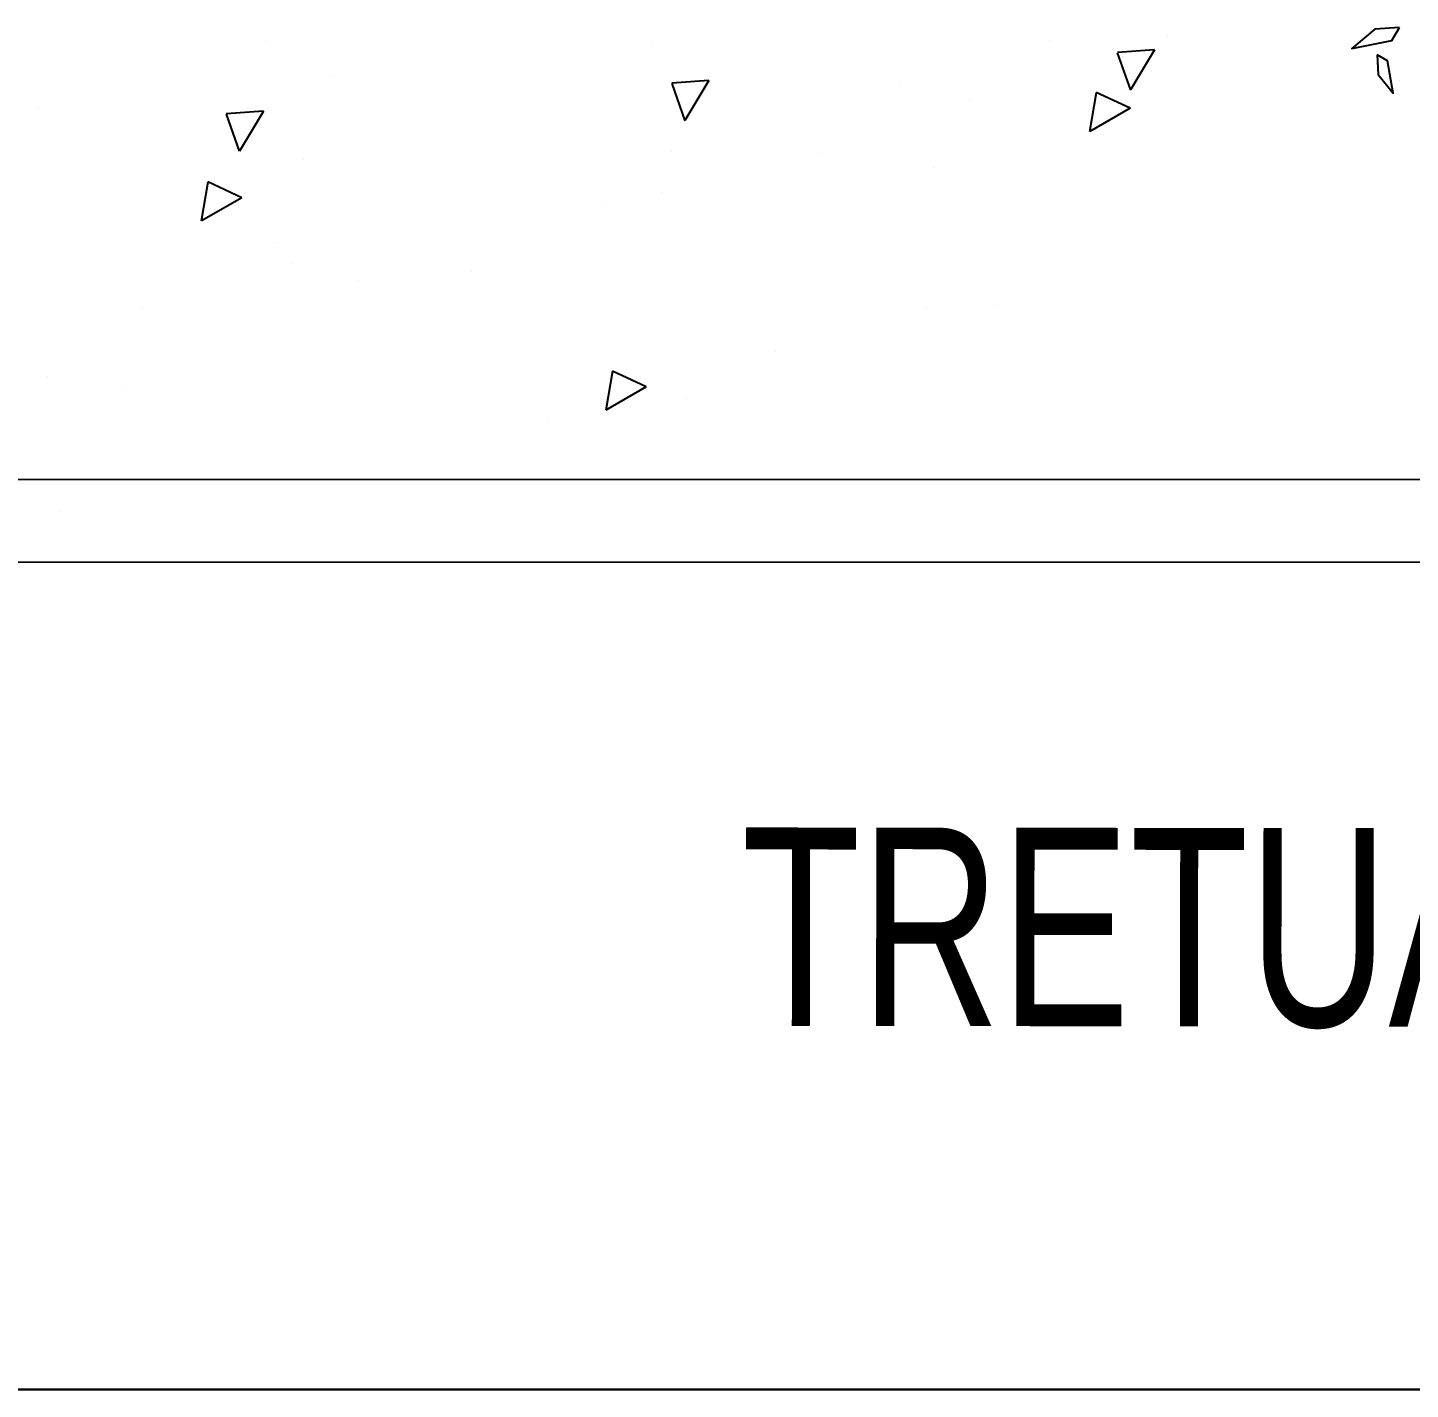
# Model space of a CAD drawing. Header units: inches. Extents: x -7543 to -822, y 102837 to 190349.
# Drawn here: x -837.3664 to -837.34968, y 102837.01408 to 102837.03055 of the extents above; entities that cross this region are included whole.
import ezdxf

# ---------------------------------------------------------------- set-up
doc = ezdxf.new("R2010")
doc.units = ezdxf.units.IN
doc.header["$MEASUREMENT"] = 0
doc.layers.get('0').update_dxf_attribs({"lineweight": 25})
for name, color, linetype, lineweight in [('ARSA', 7, 'Continuous', 30), ('BİTKİ', 96, 'Continuous', 25), ('YAZI', 7, 'Continuous', 25)]:
    doc.layers.add(name, color=color, linetype=linetype, lineweight=lineweight)
doc.styles.add('İSİM', font='arial.ttf', dxfattribs={"width": 0.7, "height": 50})

msp = doc.modelspace()

# ---------------------------------------------------------------- linework, layer by layer
for p, q in [((-837.10726, 102837.025122), (-837.382423, 102837.025082)), ((-837.18795, 102837.02411), (-837.383444, 102837.024081))]:
    msp.add_line(p, q)
at = {"layer": 'ARSA', "color": 40}
msp.add_line((-837.383444, 102837.014081), (-836.962991, 102837.014081), dxfattribs=at)
at = {"layer": 'BİTKİ'}
for p, q in [((-837.363518, 102837.030389), (-837.363518, 102837.030389)), ((-837.358855, 102837.030374), (-837.358855, 102837.030374)), ((-837.354045, 102837.030394), (-837.354045, 102837.030394)), ((-837.35262, 102837.030448), (-837.35262, 102837.030448)), ((-837.353223, 102837.030248), (-837.353064, 102837.029797)), ((-837.352773, 102837.030282), (-837.353222, 102837.030251)), ((-837.352773, 102837.030282), (-837.353063, 102837.0298)), ((-837.362697, 102837.029975), (-837.362697, 102837.029975)), ((-837.35861, 102837.029877), (-837.358451, 102837.029426)), ((-837.35816, 102837.029911), (-837.358609, 102837.02988)), ((-837.35816, 102837.029911), (-837.35845, 102837.029429)), ((-837.355861, 102837.029858), (-837.355861, 102837.029858)), ((-837.349807, 102837.02991), (-837.349807, 102837.02991)), ((-837.35501, 102837.029677), (-837.35501, 102837.029677)), ((-837.353477, 102837.029763), (-837.353557, 102837.029292)), ((-837.353068, 102837.029576), (-837.353476, 102837.029766)), ((-837.366266, 102837.029578), (-837.366266, 102837.029578)), ((-837.363547, 102837.02954), (-837.363996, 102837.02951)), ((-837.363547, 102837.02954), (-837.363837, 102837.029059)), ((-837.353068, 102837.029576), (-837.353556, 102837.029295)), ((-837.363997, 102837.029507), (-837.363838, 102837.029056)), ((-837.358609, 102837.029048), (-837.358609, 102837.029048)), ((-837.356824, 102837.029027), (-837.356824, 102837.029027)), ((-837.363059, 102837.028953), (-837.363059, 102837.028953)), ((-837.355448, 102837.028862), (-837.355448, 102837.028862)), ((-837.364218, 102837.028683), (-837.364298, 102837.028211)), ((-837.363809, 102837.028495), (-837.364217, 102837.028685)), ((-837.358732, 102837.028558), (-837.358732, 102837.028558)), ((-837.363809, 102837.028495), (-837.364297, 102837.028214)), ((-837.359429, 102837.028407), (-837.359429, 102837.028407)), ((-837.36341, 102837.027952), (-837.36341, 102837.027952)), ((-837.363191, 102837.027696), (-837.363191, 102837.027696)), ((-837.361028, 102837.027606), (-837.361028, 102837.027606)), ((-837.362399, 102837.027495), (-837.362399, 102837.027495)), ((-837.354712, 102837.027197), (-837.354712, 102837.027197)), ((-837.365008, 102837.02716), (-837.365008, 102837.02716)), ((-837.355534, 102837.027166), (-837.355534, 102837.027166)), ((-837.357351, 102837.02663), (-837.357351, 102837.02663)), ((-837.36616, 102837.026334), (-837.36616, 102837.026334)), ((-837.359326, 102837.026395), (-837.359406, 102837.025924)), ((-837.358918, 102837.026207), (-837.359325, 102837.026398)), ((-837.365232, 102837.026185), (-837.365232, 102837.026185)), ((-837.358918, 102837.026207), (-837.359405, 102837.025926)), ((-837.358434, 102837.026077), (-837.358434, 102837.026077)), ((-837.360099, 102837.025819), (-837.360099, 102837.025819)), ((-837.366011, 102837.024704), (-837.366011, 102837.024704))]:
    msp.add_line(p, q, dxfattribs=at)
at = {"layer": 'BİTKİ', "color": 3}
for points in [[(-837.349812, 102837.030552), (-837.35011, 102837.030534), (-837.350385, 102837.030298), (-837.349902, 102837.030397)], [(-837.350079, 102837.030224), (-837.35007, 102837.029985), (-837.349886, 102837.029761), (-837.349957, 102837.030149)]]:
    msp.add_lwpolyline(points, close=True, dxfattribs=at)

# ---------------------------------------------------------------- texts
at = {"layer": 'YAZI', "style": 'İSİM', "width": 0.7}
msp.add_text('TRETUAR KOTU', height=0.0024, rotation=359.9399, dxfattribs=at).set_placement((-837.357765, 102837.018478))

doc.saveas('drawing.dxf')
